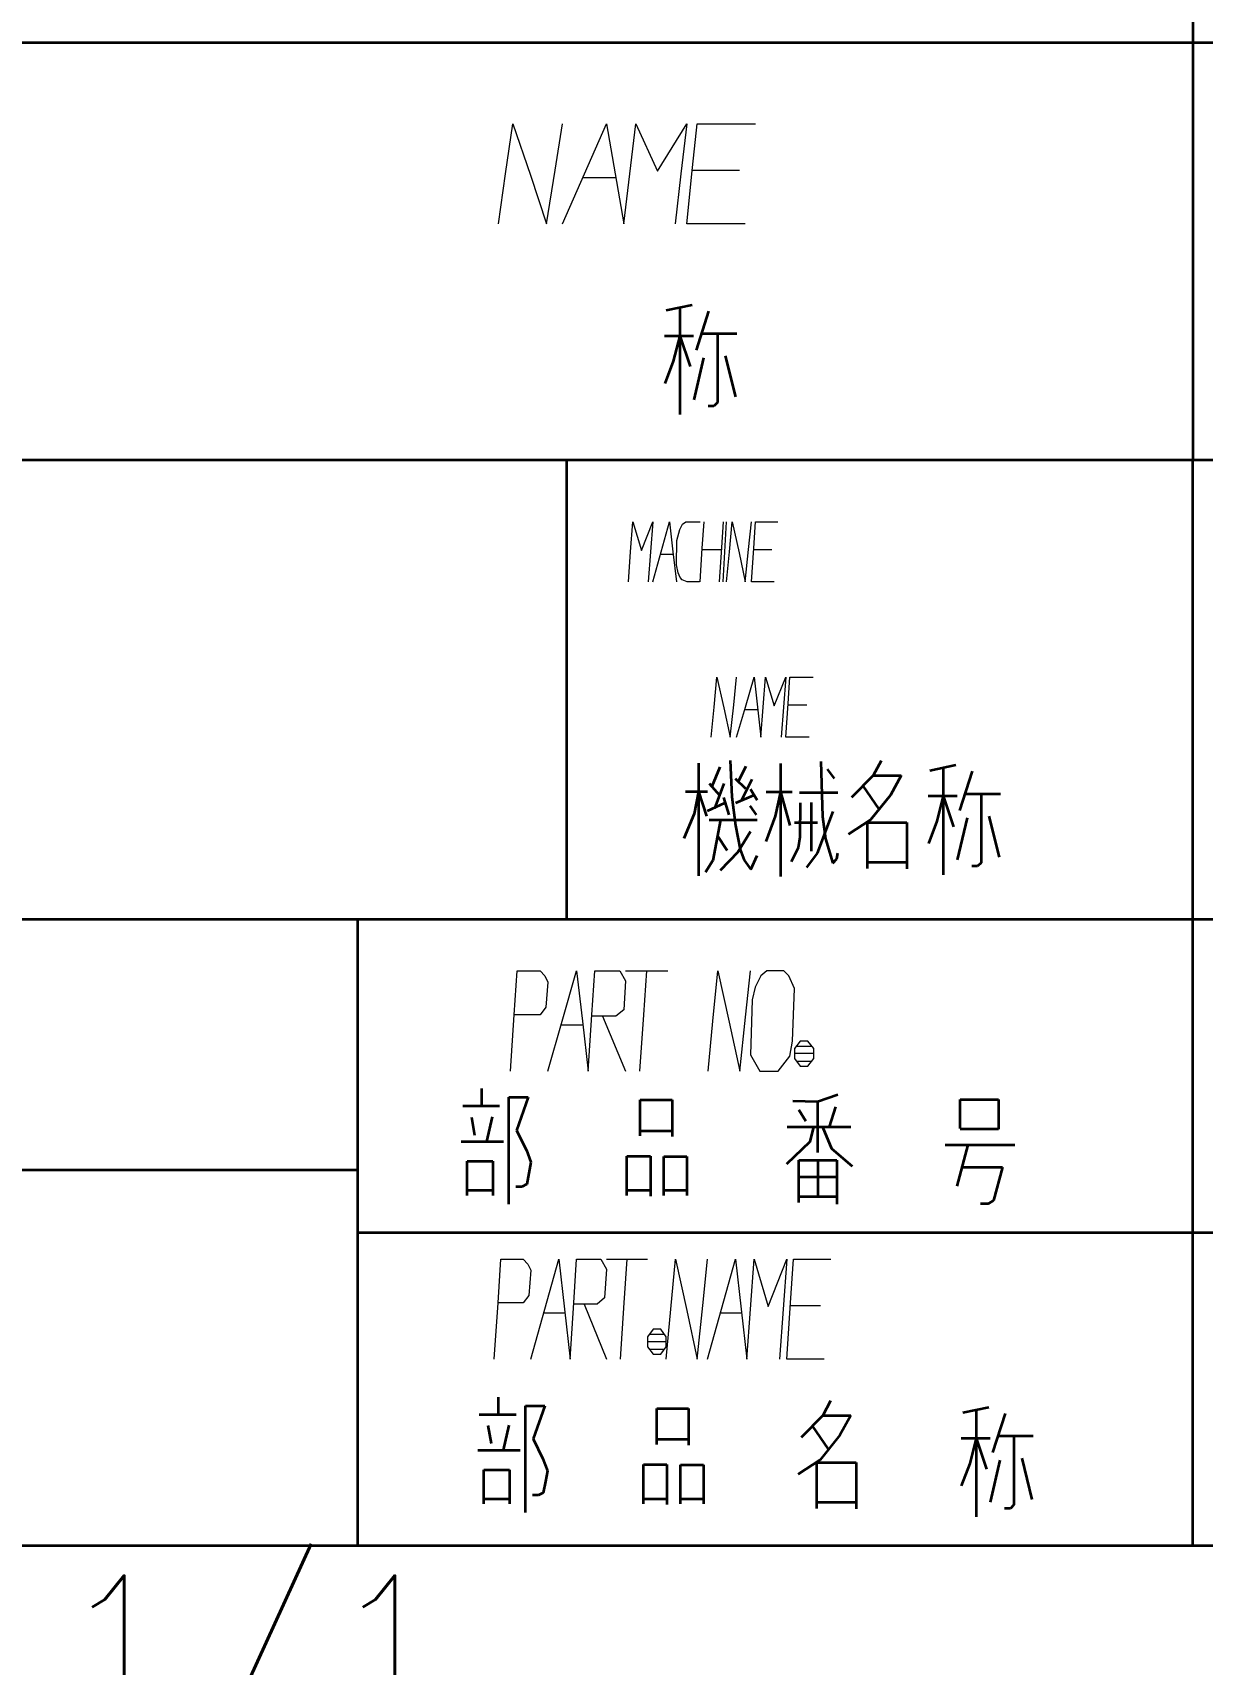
# Model space of a CAD drawing. Header units: millimetres. Extents: x 1333 to 104182, y -62926 to -5704.
# Drawn here: x 47795.73 to 47823.74, y -62780.4 to -62741.32 of the extents above; entities that cross this region are included whole.
import ezdxf
from ezdxf.enums import TextEntityAlignment as Align

# ---------------------------------------------------------------- set-up
doc = ezdxf.new("R2010")
doc.units = ezdxf.units.MM
doc.header["$LTSCALE"] = 0.5
doc.layers.add('08', color=1, linetype='Continuous')
doc.layers.add('SHM_LABEL', color=40, linetype='Continuous')
doc.styles.add('KAI', font='simplex.shx', dxfattribs={"width": 0.8, "bigfont": 'extfont.shx'})

# ---------------------------------------------------------------- blocks, each defined once
blk = doc.blocks.new('D')
at = {"color": 7, "lineweight": 35, "ltscale": 0.25}
blk.add_line((54196.08, -14049.043), (54196.08, -14069.043), dxfattribs=at)
at = {"color": 7, "lineweight": 35}
blk.add_line((54356.08, -14069.043), (54076.08, -14069.043), dxfattribs=at)
blk = doc.blocks.new('arwear')
at = {"layer": '08', "color": 3, "xscale": 0.5, "yscale": 0.5, "zscale": 0.5}
blk.add_blockref('D', (26347.04, -5592.506), dxfattribs=at)

msp = doc.modelspace()

# ---------------------------------------------------------------- linework, layer by layer
at = {"color": 7, "lineweight": 35}
for p, q in [((47903.514, -62741.561), (47763.514, -62741.561)), ((47903.514, -62741.561), (47763.514, -62741.561)), ((47903.514, -62741.561), (47763.514, -62741.561)), ((47903.514, -62751.561), (47763.514, -62751.561)), ((47903.514, -62751.561), (47763.514, -62751.561)), ((47903.514, -62751.561), (47763.514, -62751.561)), ((47903.514, -62751.561), (47763.514, -62751.561)), ((47823.514, -62777.561), (47823.514, -62751.561)), ((47888.514, -62762.561), (47763.514, -62762.561)), ((47763.514, -62768.561), (47803.514, -62768.561)), ((47803.514, -62770.061), (47888.514, -62770.061)), ((47888.514, -62777.561), (47763.514, -62777.561))]:
    msp.add_line(p, q, dxfattribs=at)
at = {"color": 7, "lineweight": 35, "ltscale": 0.25}
msp.add_line((47823.514, -62741.561), (47823.514, -62751.561), dxfattribs=at)
msp.add_line((47823.514, -62741.561), (47823.514, -62751.561), dxfattribs=at)
at = {"color": 7, "lineweight": 35, "ltscale": 0.015902}
for p, q in [((47811.525, -62747.843), (47810.902, -62747.974)), ((47811.525, -62747.843), (47810.902, -62747.974)), ((47817.838, -62758.867), (47817.215, -62758.998))]:
    msp.add_line(p, q, dxfattribs=at)
at = {"color": 7, "lineweight": 35, "ltscale": 0.063974}
msp.add_line((47811.227, -62747.906), (47811.227, -62750.465), dxfattribs=at)
msp.add_line((47811.227, -62747.906), (47811.227, -62750.465), dxfattribs=at)
at = {"color": 7, "lineweight": 35, "ltscale": 0.024588}
for p, q in [((47811.92, -62747.988), (47811.618, -62748.924)), ((47811.92, -62747.988), (47811.618, -62748.924)), ((47818.233, -62759.012), (47817.93, -62759.948))]:
    msp.add_line(p, q, dxfattribs=at)
at = {"color": 7, "lineweight": 35, "ltscale": 0.01731}
for p, q in [((47810.865, -62748.579), (47811.557, -62748.579)), ((47810.865, -62748.579), (47811.557, -62748.579)), ((47817.966, -62774.984), (47818.659, -62774.984))]:
    msp.add_line(p, q, dxfattribs=at)
at = {"color": 7, "lineweight": 35, "ltscale": 0.015609}
for p, q in [((47811.227, -62748.579), (47811.074, -62749.184)), ((47811.227, -62748.579), (47811.074, -62749.184)), ((47817.54, -62759.603), (47817.387, -62760.208))]:
    msp.add_line(p, q, dxfattribs=at)
at = {"color": 7, "lineweight": 35, "ltscale": 0.019512}
for p, q in [((47811.227, -62748.579), (47811.474, -62749.319)), ((47811.227, -62748.579), (47811.474, -62749.319)), ((47818.328, -62774.984), (47818.575, -62775.725))]:
    msp.add_line(p, q, dxfattribs=at)
at = {"color": 7, "lineweight": 35, "ltscale": 0.021167}
for p, q in [((47811.746, -62748.524), (47812.593, -62748.524)), ((47811.746, -62748.524), (47812.593, -62748.524)), ((47818.059, -62759.548), (47818.906, -62759.548)), ((47818.848, -62774.929), (47819.695, -62774.929))]:
    msp.add_line(p, q, dxfattribs=at)
at = {"color": 7, "lineweight": 35, "ltscale": 0.041415}
for p, q in [((47812.129, -62748.524), (47812.129, -62750.181)), ((47812.129, -62748.524), (47812.129, -62750.181)), ((47818.442, -62759.548), (47818.442, -62761.205)), ((47819.23, -62774.929), (47819.23, -62776.586))]:
    msp.add_line(p, q, dxfattribs=at)
at = {"color": 7, "lineweight": 35, "ltscale": 0.014329}
for p, q in [((47811.074, -62749.184), (47810.869, -62749.72)), ((47811.074, -62749.184), (47810.869, -62749.72)), ((47817.387, -62760.208), (47817.182, -62760.744))]:
    msp.add_line(p, q, dxfattribs=at)
at = {"color": 7, "lineweight": 35, "ltscale": 0.025806}
msp.add_line((47811.794, -62749.105), (47811.562, -62750.111), dxfattribs=at)
msp.add_line((47811.794, -62749.105), (47811.562, -62750.111), dxfattribs=at)
at = {"color": 7, "lineweight": 35, "ltscale": 0.025432}
for p, q in [((47812.315, -62749.059), (47812.561, -62750.046)), ((47812.315, -62749.059), (47812.561, -62750.046)), ((47818.627, -62760.083), (47818.873, -62761.07)), ((47819.416, -62775.464), (47819.662, -62776.451))]:
    msp.add_line(p, q, dxfattribs=at)
at = {"color": 7, "lineweight": 35, "ltscale": 0.003491}
msp.add_line((47812.045, -62750.264), (47811.906, -62750.264), dxfattribs=at)
msp.add_line((47812.045, -62750.264), (47811.906, -62750.264), dxfattribs=at)
at = {"color": 7, "lineweight": 35, "ltscale": 0.002954}
for p, q in [((47812.129, -62750.181), (47812.045, -62750.264)), ((47812.129, -62750.181), (47812.045, -62750.264)), ((47819.23, -62776.586), (47819.146, -62776.67))]:
    msp.add_line(p, q, dxfattribs=at)
at = {"color": 7, "lineweight": 35, "ltscale": 0.275}
msp.add_line((47808.514, -62751.561), (47808.514, -62762.561), dxfattribs=at)
at = {"color": 7, "lineweight": 35, "ltscale": 0.067471}
msp.add_line((47811.678, -62758.818), (47811.678, -62761.517), dxfattribs=at)
at = {"color": 7, "lineweight": 35, "ltscale": 0.012407}
msp.add_line((47812.191, -62758.916), (47811.999, -62759.374), dxfattribs=at)
at = {"color": 7, "lineweight": 35, "ltscale": 0.021664}
msp.add_line((47812.433, -62758.756), (47812.479, -62759.621), dxfattribs=at)
at = {"color": 7, "lineweight": 35, "ltscale": 0.009567}
msp.add_line((47812.808, -62758.898), (47812.639, -62759.241), dxfattribs=at)
at = {"color": 7, "lineweight": 35, "ltscale": 0.067654}
msp.add_line((47813.644, -62758.825), (47813.644, -62761.531), dxfattribs=at)
at = {"color": 7, "lineweight": 35, "ltscale": 0.0331}
msp.add_line((47814.608, -62758.774), (47814.649, -62760.098), dxfattribs=at)
at = {"color": 7, "lineweight": 35, "ltscale": 0.007029}
msp.add_line((47814.759, -62758.962), (47814.928, -62759.187), dxfattribs=at)
at = {"color": 7, "lineweight": 35, "ltscale": 0.010047}
for p, q in [((47816.051, -62758.762), (47815.86, -62759.116)), ((47814.842, -62774.091), (47814.651, -62774.444))]:
    msp.add_line(p, q, dxfattribs=at)
at = {"color": 7, "lineweight": 35, "ltscale": 0.063971}
for p, q in [((47817.54, -62758.93), (47817.54, -62761.489)), ((47818.328, -62774.311), (47818.328, -62776.87))]:
    msp.add_line(p, q, dxfattribs=at)
at = {"color": 7, "lineweight": 35, "ltscale": 0.009157}
msp.add_line((47811.935, -62759.306), (47812.177, -62759.58), dxfattribs=at)
at = {"color": 7, "lineweight": 35, "ltscale": 0.016009}
msp.add_line((47812.283, -62759.301), (47812.058, -62759.901), dxfattribs=at)
at = {"color": 7, "lineweight": 35, "ltscale": 0.008649}
msp.add_line((47812.552, -62759.182), (47812.799, -62759.425), dxfattribs=at)
at = {"color": 7, "lineweight": 35, "ltscale": 0.014328}
msp.add_line((47812.954, -62759.205), (47812.698, -62759.718), dxfattribs=at)
at = {"color": 7, "lineweight": 35, "ltscale": 0.007707}
msp.add_line((47812.922, -62759.443), (47813.086, -62759.704), dxfattribs=at)
at = {"color": 7, "lineweight": 35, "ltscale": 0.018414}
msp.add_line((47815.86, -62759.116), (47815.345, -62759.642), dxfattribs=at)
at = {"color": 7, "lineweight": 35, "ltscale": 0.016928}
msp.add_line((47816.003, -62759.919), (47815.62, -62759.361), dxfattribs=at)
at = {"color": 7, "lineweight": 35, "ltscale": 0.016833}
for p, q in [((47815.86, -62759.116), (47816.534, -62759.116)), ((47814.651, -62774.444), (47815.325, -62774.444))]:
    msp.add_line(p, q, dxfattribs=at)
at = {"color": 7, "lineweight": 35, "ltscale": 0.013329}
for p, q in [((47816.534, -62759.116), (47816.274, -62759.582)), ((47815.325, -62774.444), (47815.065, -62774.91))]:
    msp.add_line(p, q, dxfattribs=at)
at = {"color": 7, "lineweight": 35, "ltscale": 0.013098}
msp.add_line((47811.369, -62759.495), (47811.893, -62759.495), dxfattribs=at)
at = {"color": 7, "lineweight": 35, "ltscale": 0.013547}
msp.add_line((47811.678, -62759.495), (47811.577, -62760.027), dxfattribs=at)
at = {"color": 7, "lineweight": 35, "ltscale": 0.015528}
msp.add_line((47811.678, -62759.495), (47811.872, -62760.085), dxfattribs=at)
at = {"color": 7, "lineweight": 35, "ltscale": 0.011299}
msp.add_line((47811.894, -62759.956), (47812.305, -62759.768), dxfattribs=at)
at = {"color": 7, "lineweight": 35, "ltscale": 0.010788}
msp.add_line((47812.278, -62759.64), (47812.406, -62760.052), dxfattribs=at)
at = {"color": 7, "lineweight": 35, "ltscale": 0.017424}
msp.add_line((47812.479, -62759.621), (47812.566, -62760.313), dxfattribs=at)
at = {"color": 7, "lineweight": 35, "ltscale": 0.011622}
msp.add_line((47812.575, -62759.768), (47813, -62759.58), dxfattribs=at)
at = {"color": 7, "lineweight": 35, "ltscale": 0.006406}
msp.add_line((47812.909, -62759.841), (47813.055, -62760.052), dxfattribs=at)
at = {"color": 7, "lineweight": 35, "ltscale": 0.01554}
msp.add_line((47813.297, -62759.502), (47813.918, -62759.502), dxfattribs=at)
at = {"color": 7, "lineweight": 35, "ltscale": 0.01491}
msp.add_line((47813.644, -62759.502), (47813.512, -62760.084), dxfattribs=at)
at = {"color": 7, "lineweight": 35, "ltscale": 0.020909}
msp.add_line((47813.644, -62759.502), (47813.868, -62760.308), dxfattribs=at)
at = {"color": 7, "lineweight": 35, "ltscale": 0.022961}
msp.add_line((47814.096, -62759.521), (47815.014, -62759.521), dxfattribs=at)
at = {"color": 7, "lineweight": 35, "ltscale": 0.020491}
msp.add_line((47814.11, -62759.768), (47814.101, -62760.588), dxfattribs=at)
at = {"color": 7, "lineweight": 35, "ltscale": 0.028964}
msp.add_line((47814.375, -62759.763), (47814.375, -62760.922), dxfattribs=at)
at = {"color": 7, "lineweight": 35, "ltscale": 0.018948}
for p, q in [((47816.274, -62759.582), (47815.8, -62760.173)), ((47815.065, -62774.91), (47814.591, -62775.501))]:
    msp.add_line(p, q, dxfattribs=at)
at = {"color": 7, "lineweight": 35, "ltscale": 0.017297}
msp.add_line((47817.178, -62759.603), (47817.87, -62759.603), dxfattribs=at)
at = {"color": 7, "lineweight": 35, "ltscale": 0.019508}
msp.add_line((47817.54, -62759.603), (47817.786, -62760.343), dxfattribs=at)
at = {"color": 7, "lineweight": 35, "ltscale": 0.016204}
msp.add_line((47811.577, -62760.027), (47811.326, -62760.625), dxfattribs=at)
at = {"color": 7, "lineweight": 35, "ltscale": 0.028894}
msp.add_line((47811.93, -62760.171), (47813.086, -62760.171), dxfattribs=at)
at = {"color": 7, "lineweight": 35, "ltscale": 0.024939}
msp.add_line((47812.204, -62760.171), (47812.017, -62761.151), dxfattribs=at)
at = {"color": 7, "lineweight": 35, "ltscale": 0.016223}
msp.add_line((47813.512, -62760.084), (47813.287, -62760.693), dxfattribs=at)
at = {"color": 7, "lineweight": 35, "ltscale": 0.013708}
msp.add_line((47813.977, -62760.235), (47814.526, -62760.235), dxfattribs=at)
at = {"color": 7, "lineweight": 35, "ltscale": 0.026653}
msp.add_line((47814.891, -62759.974), (47814.516, -62760.972), dxfattribs=at)
at = {"color": 7, "lineweight": 35, "ltscale": 0.013388}
msp.add_line((47814.649, -62760.098), (47814.718, -62760.629), dxfattribs=at)
at = {"color": 7, "lineweight": 35, "ltscale": 0.015798}
msp.add_line((47815.8, -62760.173), (47815.27, -62760.517), dxfattribs=at)
at = {"color": 7, "lineweight": 35, "ltscale": 0.023572}
for p, q in [((47815.721, -62760.237), (47816.664, -62760.237)), ((47815.721, -62761.188), (47816.664, -62761.188)), ((47814.512, -62775.566), (47815.455, -62775.566)), ((47814.512, -62776.516), (47815.455, -62776.516))]:
    msp.add_line(p, q, dxfattribs=at)
at = {"color": 7, "lineweight": 35, "ltscale": 0.027603}
for p, q in [((47815.721, -62761.341), (47815.721, -62760.237)), ((47814.512, -62776.67), (47814.512, -62775.566))]:
    msp.add_line(p, q, dxfattribs=at)
at = {"color": 7, "lineweight": 35, "ltscale": 0.027719}
for p, q in [((47816.664, -62760.237), (47816.664, -62761.346)), ((47815.455, -62775.566), (47815.455, -62776.675))]:
    msp.add_line(p, q, dxfattribs=at)
at = {"color": 7, "lineweight": 35, "ltscale": 0.025803}
msp.add_line((47818.107, -62760.129), (47817.875, -62761.135), dxfattribs=at)
at = {"color": 7, "lineweight": 35, "ltscale": 0.010682}
msp.add_line((47812.131, -62760.555), (47812.365, -62760.913), dxfattribs=at)
at = {"color": 7, "lineweight": 35, "ltscale": 0.014569}
msp.add_line((47812.566, -62760.313), (47812.675, -62760.885), dxfattribs=at)
at = {"color": 7, "lineweight": 35, "ltscale": 0.01454}
msp.add_line((47812.922, -62760.455), (47812.616, -62760.949), dxfattribs=at)
at = {"color": 7, "lineweight": 35, "ltscale": 0.006477}
msp.add_line((47814.101, -62760.588), (47814.064, -62760.844), dxfattribs=at)
at = {"color": 7, "lineweight": 35, "ltscale": 0.015171}
msp.add_line((47814.718, -62760.629), (47814.891, -62761.21), dxfattribs=at)
at = {"color": 7, "lineweight": 35, "ltscale": 0.015131}
msp.add_line((47812.616, -62760.949), (47812.2, -62761.389), dxfattribs=at)
at = {"color": 7, "lineweight": 35, "ltscale": 0.006739}
msp.add_line((47812.675, -62760.885), (47812.771, -62761.137), dxfattribs=at)
at = {"color": 7, "lineweight": 35, "ltscale": 0.009466}
msp.add_line((47814.064, -62760.844), (47813.895, -62761.183), dxfattribs=at)
at = {"color": 7, "lineweight": 35, "ltscale": 0.010708}
msp.add_line((47814.516, -62760.972), (47814.261, -62761.316), dxfattribs=at)
at = {"color": 7, "lineweight": 35, "ltscale": 0.00337}
msp.add_line((47814.992, -62761.105), (47815.014, -62760.972), dxfattribs=at)
at = {"color": 7, "lineweight": 35, "ltscale": 0.008224}
msp.add_line((47812.017, -62761.151), (47811.844, -62761.43), dxfattribs=at)
at = {"color": 7, "lineweight": 35, "ltscale": 0.006915}
msp.add_line((47812.771, -62761.137), (47812.927, -62761.366), dxfattribs=at)
at = {"color": 7, "lineweight": 35, "ltscale": 0.009213}
msp.add_line((47812.927, -62761.366), (47813.082, -62761.032), dxfattribs=at)
at = {"color": 7, "lineweight": 35, "ltscale": 0.003641}
msp.add_line((47814.891, -62761.21), (47814.992, -62761.105), dxfattribs=at)
at = {"color": 7, "lineweight": 35, "ltscale": 0.003479}
for p, q in [((47818.358, -62761.288), (47818.219, -62761.288)), ((47819.146, -62776.67), (47819.007, -62776.67))]:
    msp.add_line(p, q, dxfattribs=at)
at = {"color": 7, "lineweight": 35, "ltscale": 0.002963}
msp.add_line((47818.442, -62761.205), (47818.358, -62761.288), dxfattribs=at)
at = {"color": 7, "lineweight": 35, "ltscale": 0.375}
msp.add_line((47803.514, -62762.561), (47803.514, -62777.561), dxfattribs=at)
at = {"color": 7, "lineweight": 35, "ltscale": 0.010388}
for p, q in [((47806.482, -62766.611), (47806.482, -62767.026)), ((47806.881, -62774.001), (47806.881, -62774.417))]:
    msp.add_line(p, q, dxfattribs=at)
at = {"color": 7, "lineweight": 35, "ltscale": 0.011658}
for p, q in [((47807.134, -62766.819), (47807.6, -62766.819)), ((47807.533, -62774.209), (47807.999, -62774.209))]:
    msp.add_line(p, q, dxfattribs=at)
at = {"color": 7, "lineweight": 35, "ltscale": 0.063995}
for p, q in [((47807.134, -62769.378), (47807.134, -62766.819)), ((47807.533, -62776.769), (47807.533, -62774.209))]:
    msp.add_line(p, q, dxfattribs=at)
at = {"color": 7, "lineweight": 35, "ltscale": 0.021058}
msp.add_line((47807.6, -62766.819), (47807.319, -62767.612), dxfattribs=at)
at = {"color": 7, "lineweight": 35, "ltscale": 0.012818}
msp.add_line((47815.013, -62766.764), (47814.526, -62766.927), dxfattribs=at)
at = {"color": 7, "lineweight": 35, "ltscale": 0.0229}
for p, q in [((47817.943, -62766.874), (47818.859, -62766.874)), ((47818.859, -62767.587), (47817.943, -62767.587)), ((47814.076, -62768.325), (47814.992, -62768.325)), ((47814.076, -62768.727), (47814.992, -62768.727)), ((47814.076, -62769.193), (47814.992, -62769.193))]:
    msp.add_line(p, q, dxfattribs=at)
at = {"color": 7, "lineweight": 35, "ltscale": 0.017294}
msp.add_line((47817.943, -62767.566), (47817.943, -62766.874), dxfattribs=at)
at = {"color": 7, "lineweight": 35, "ltscale": 0.017825}
msp.add_line((47818.859, -62766.874), (47818.859, -62767.587), dxfattribs=at)
at = {"color": 7, "lineweight": 35, "ltscale": 0.022021}
msp.add_line((47806.031, -62767.026), (47806.911, -62767.026), dxfattribs=at)
at = {"color": 7, "lineweight": 35, "ltscale": 0.019055}
for p, q in [((47810.281, -62766.885), (47811.043, -62766.885)), ((47810.281, -62767.62), (47811.043, -62767.62)), ((47810.679, -62774.276), (47811.441, -62774.276)), ((47810.679, -62775.01), (47811.441, -62775.01))]:
    msp.add_line(p, q, dxfattribs=at)
at = {"color": 7, "lineweight": 35, "ltscale": 0.021518}
for p, q in [((47810.281, -62767.746), (47810.281, -62766.885)), ((47810.679, -62775.136), (47810.679, -62774.276))]:
    msp.add_line(p, q, dxfattribs=at)
at = {"color": 7, "lineweight": 35, "ltscale": 0.021887}
for p, q in [((47811.043, -62766.885), (47811.043, -62767.761)), ((47811.441, -62774.276), (47811.441, -62775.151))]:
    msp.add_line(p, q, dxfattribs=at)
at = {"color": 7, "lineweight": 35, "ltscale": 0.014787}
msp.add_line((47814.526, -62766.927), (47813.935, -62766.913), dxfattribs=at)
at = {"color": 7, "lineweight": 35, "ltscale": 0.007986}
msp.add_line((47814.082, -62767.117), (47814.244, -62767.393), dxfattribs=at)
at = {"color": 7, "lineweight": 35, "ltscale": 0.030359}
msp.add_line((47814.526, -62766.927), (47814.526, -62768.141), dxfattribs=at)
at = {"color": 7, "lineweight": 35, "ltscale": 0.01256}
msp.add_line((47814.956, -62767.047), (47814.808, -62767.527), dxfattribs=at)
at = {"color": 7, "lineweight": 35, "ltscale": 0.010914}
for p, q in [((47806.238, -62767.293), (47806.312, -62767.724)), ((47806.637, -62774.684), (47806.71, -62775.114))]:
    msp.add_line(p, q, dxfattribs=at)
at = {"color": 7, "lineweight": 35, "ltscale": 0.01521}
for p, q in [((47806.734, -62767.286), (47806.601, -62767.88)), ((47807.133, -62774.676), (47806.999, -62775.27))]:
    msp.add_line(p, q, dxfattribs=at)
at = {"color": 7, "lineweight": 35, "ltscale": 0.013274}
msp.add_line((47807.319, -62767.612), (47807.556, -62768.087), dxfattribs=at)
at = {"color": 7, "lineweight": 35, "ltscale": 0.03822}
msp.add_line((47813.801, -62767.527), (47815.329, -62767.527), dxfattribs=at)
at = {"color": 7, "lineweight": 35, "ltscale": 0.009288}
msp.add_line((47814.435, -62767.527), (47814.343, -62767.887), dxfattribs=at)
at = {"color": 7, "lineweight": 35, "ltscale": 0.01416}
msp.add_line((47814.646, -62767.527), (47814.865, -62768.049), dxfattribs=at)
at = {"color": 7, "lineweight": 35, "ltscale": 0.025366}
for p, q in [((47805.993, -62767.88), (47807.008, -62767.88)), ((47806.392, -62775.27), (47807.407, -62775.27))]:
    msp.add_line(p, q, dxfattribs=at)
at = {"color": 7, "lineweight": 35, "ltscale": 0.01933}
msp.add_line((47814.343, -62767.887), (47813.786, -62768.423), dxfattribs=at)
at = {"color": 7, "lineweight": 35, "ltscale": 0.016253}
msp.add_line((47814.865, -62768.049), (47815.358, -62768.473), dxfattribs=at)
at = {"color": 7, "lineweight": 35, "ltscale": 0.041748}
msp.add_line((47817.583, -62767.961), (47819.253, -62767.961), dxfattribs=at)
at = {"color": 7, "lineweight": 35, "ltscale": 0.025631}
msp.add_line((47818.126, -62767.961), (47817.861, -62768.952), dxfattribs=at)
at = {"color": 7, "lineweight": 35, "ltscale": 0.015356}
for p, q in [((47806.142, -62768.354), (47806.756, -62768.354)), ((47806.142, -62769.045), (47806.756, -62769.045)), ((47806.54, -62775.745), (47807.155, -62775.745)), ((47806.54, -62776.435), (47807.155, -62776.435))]:
    msp.add_line(p, q, dxfattribs=at)
at = {"color": 7, "lineweight": 35, "ltscale": 0.020404}
for p, q in [((47806.142, -62769.171), (47806.142, -62768.354)), ((47806.756, -62768.354), (47806.756, -62769.171)), ((47806.54, -62776.561), (47806.54, -62775.745)), ((47807.155, -62775.745), (47807.155, -62776.561))]:
    msp.add_line(p, q, dxfattribs=at)
at = {"color": 7, "lineweight": 35, "ltscale": 0.007682}
for p, q in [((47807.556, -62768.087), (47807.659, -62768.377)), ((47807.954, -62775.478), (47808.058, -62775.767))]:
    msp.add_line(p, q, dxfattribs=at)
at = {"color": 7, "lineweight": 35, "ltscale": 0.006585}
msp.add_line((47807.659, -62768.377), (47807.615, -62768.636), dxfattribs=at)
at = {"color": 7, "lineweight": 35, "ltscale": 0.014063}
for p, q in [((47809.962, -62768.228), (47810.525, -62768.228)), ((47809.962, -62769.045), (47810.525, -62769.045)), ((47810.361, -62775.619), (47810.923, -62775.619)), ((47810.361, -62776.435), (47810.923, -62776.435))]:
    msp.add_line(p, q, dxfattribs=at)
at = {"color": 7, "lineweight": 35, "ltscale": 0.023557}
for p, q in [((47809.962, -62769.171), (47809.962, -62768.228)), ((47810.361, -62776.561), (47810.361, -62775.619))]:
    msp.add_line(p, q, dxfattribs=at)
at = {"color": 7, "lineweight": 35, "ltscale": 0.023926}
msp.add_line((47810.525, -62768.228), (47810.525, -62769.185), dxfattribs=at)
at = {"color": 7, "lineweight": 35, "ltscale": 0.013696}
for p, q in [((47810.85, -62768.236), (47811.398, -62768.236)), ((47810.85, -62769.045), (47811.398, -62769.045)), ((47811.249, -62775.626), (47811.797, -62775.626)), ((47811.249, -62776.435), (47811.797, -62776.435))]:
    msp.add_line(p, q, dxfattribs=at)
at = {"color": 7, "lineweight": 35, "ltscale": 0.023373}
for p, q in [((47810.85, -62769.171), (47810.85, -62768.236)), ((47811.398, -62768.236), (47811.398, -62769.171)), ((47811.249, -62776.561), (47811.249, -62775.626)), ((47811.797, -62775.626), (47811.797, -62776.561))]:
    msp.add_line(p, q, dxfattribs=at)
at = {"color": 7, "lineweight": 35, "ltscale": 0.025415}
msp.add_line((47814.076, -62769.341), (47814.076, -62768.325), dxfattribs=at)
at = {"color": 7, "lineweight": 35, "ltscale": 0.02171}
msp.add_line((47814.534, -62768.325), (47814.534, -62769.193), dxfattribs=at)
at = {"color": 7, "lineweight": 35, "ltscale": 0.026477}
msp.add_line((47814.992, -62768.325), (47814.992, -62769.384), dxfattribs=at)
at = {"color": 7, "lineweight": 35, "ltscale": 0.006804}
msp.add_line((47807.615, -62768.636), (47807.563, -62768.904), dxfattribs=at)
at = {"color": 7, "lineweight": 35, "ltscale": 0.024377}
msp.add_line((47817.982, -62768.497), (47818.957, -62768.497), dxfattribs=at)
at = {"color": 7, "lineweight": 35, "ltscale": 0.020591}
msp.add_line((47818.957, -62768.497), (47818.744, -62769.293), dxfattribs=at)
at = {"color": 7, "lineweight": 35, "ltscale": 0.003516}
for p, q in [((47807.445, -62768.963), (47807.304, -62768.963)), ((47807.843, -62776.353), (47807.702, -62776.353))]:
    msp.add_line(p, q, dxfattribs=at)
at = {"color": 7, "lineweight": 35, "ltscale": 0.003316}
for p, q in [((47807.563, -62768.904), (47807.445, -62768.963)), ((47807.962, -62776.294), (47807.843, -62776.353))]:
    msp.add_line(p, q, dxfattribs=at)
at = {"color": 7, "lineweight": 35, "ltscale": 0.004529}
msp.add_line((47818.61, -62769.37), (47818.429, -62769.37), dxfattribs=at)
at = {"color": 7, "lineweight": 35, "ltscale": 0.003862}
msp.add_line((47818.744, -62769.293), (47818.61, -62769.37), dxfattribs=at)
at = {"color": 7, "lineweight": 35, "ltscale": 0.021061}
msp.add_line((47807.999, -62774.209), (47807.717, -62775.003), dxfattribs=at)
at = {"color": 7, "lineweight": 35, "ltscale": 0.015914}
msp.add_line((47818.626, -62774.249), (47818.003, -62774.379), dxfattribs=at)
at = {"color": 7, "lineweight": 35, "ltscale": 0.022034}
msp.add_line((47806.429, -62774.417), (47807.31, -62774.417), dxfattribs=at)
at = {"color": 7, "lineweight": 35, "ltscale": 0.018417}
msp.add_line((47814.651, -62774.444), (47814.136, -62774.971), dxfattribs=at)
at = {"color": 7, "lineweight": 35, "ltscale": 0.016925}
msp.add_line((47814.794, -62775.248), (47814.411, -62774.689), dxfattribs=at)
at = {"color": 7, "lineweight": 35, "ltscale": 0.024584}
msp.add_line((47819.021, -62774.393), (47818.719, -62775.329), dxfattribs=at)
at = {"color": 7, "lineweight": 35, "ltscale": 0.013271}
msp.add_line((47807.717, -62775.003), (47807.954, -62775.478), dxfattribs=at)
at = {"color": 7, "lineweight": 35, "ltscale": 0.015606}
msp.add_line((47818.328, -62774.984), (47818.175, -62775.589), dxfattribs=at)
at = {"color": 7, "lineweight": 35, "ltscale": 0.006588}
msp.add_line((47808.058, -62775.767), (47808.014, -62776.027), dxfattribs=at)
at = {"color": 7, "lineweight": 35, "ltscale": 0.023929}
msp.add_line((47810.923, -62775.619), (47810.923, -62776.576), dxfattribs=at)
at = {"color": 7, "lineweight": 35, "ltscale": 0.015788}
msp.add_line((47814.591, -62775.501), (47814.061, -62775.846), dxfattribs=at)
at = {"color": 7, "lineweight": 35, "ltscale": 0.014327}
msp.add_line((47818.175, -62775.589), (47817.971, -62776.125), dxfattribs=at)
at = {"color": 7, "lineweight": 35, "ltscale": 0.0258}
msp.add_line((47818.895, -62775.51), (47818.663, -62776.516), dxfattribs=at)
at = {"color": 7, "lineweight": 35, "ltscale": 0.006801}
msp.add_line((47808.014, -62776.027), (47807.962, -62776.294), dxfattribs=at)
at = {"color": 7, "lineweight": 13}
for points in [[(47806.885, -62745.9), (47807.06, -62744.7), (47807.234, -62743.5), (47807.654, -62744.73), (47808.039, -62745.9), (47808.249, -62744.61), (47808.424, -62743.5)], [(47806.885, -62745.9), (47807.06, -62744.7), (47807.234, -62743.5), (47807.654, -62744.73), (47808.039, -62745.9), (47808.249, -62744.61), (47808.424, -62743.5)], [(47808.424, -62745.9), (47808.948, -62744.7), (47809.473, -62743.5), (47809.683, -62744.7), (47809.893, -62745.9)], [(47808.424, -62745.9), (47808.948, -62744.7), (47809.473, -62743.5), (47809.683, -62744.7), (47809.893, -62745.9)], [(47809.893, -62745.9), (47810.033, -62744.7), (47810.173, -62743.5), (47810.697, -62744.64), (47811.397, -62743.5), (47811.257, -62744.7), (47811.117, -62745.9)], [(47809.893, -62745.9), (47810.033, -62744.7), (47810.173, -62743.5), (47810.697, -62744.64), (47811.397, -62743.5), (47811.257, -62744.7), (47811.117, -62745.9)], [(47812.796, -62745.9), (47811.397, -62745.9), (47811.537, -62744.55), (47811.642, -62743.5), (47813.041, -62743.5)], [(47812.796, -62745.9), (47811.397, -62745.9), (47811.537, -62744.55), (47811.642, -62743.5), (47813.041, -62743.5)], [(47808.913, -62744.79), (47809.683, -62744.79)], [(47808.913, -62744.79), (47809.683, -62744.79)], [(47811.537, -62744.61), (47812.656, -62744.61)], [(47811.537, -62744.61), (47812.656, -62744.61)], [(47809.998, -62754.477), (47810.052, -62753.757), (47810.107, -62753.037), (47810.309, -62753.721), (47810.58, -62753.037), (47810.526, -62753.757), (47810.472, -62754.477)], [(47810.58, -62754.477), (47810.782, -62753.757), (47810.985, -62753.037), (47811.066, -62753.757), (47811.147, -62754.477)], [(47811.702, -62754.477), (47811.404, -62754.477), (47811.283, -62754.423), (47811.242, -62754.369), (47811.188, -62754.261), (47811.147, -62754.063), (47811.161, -62753.487), (47811.229, -62753.217), (47811.296, -62753.091), (47811.377, -62753.037), (47811.715, -62753.037)], [(47811.715, -62754.477), (47811.769, -62753.667), (47811.81, -62753.037)], [(47812.269, -62753.037), (47812.229, -62753.649), (47812.175, -62754.477)], [(47812.269, -62754.477), (47812.31, -62753.757), (47812.35, -62753.037)], [(47812.35, -62754.477), (47812.418, -62753.757), (47812.486, -62753.037), (47812.648, -62753.775), (47812.797, -62754.477), (47812.878, -62753.703), (47812.945, -62753.037)], [(47813.486, -62754.477), (47812.945, -62754.477), (47812.999, -62753.667), (47813.04, -62753.037), (47813.581, -62753.037)], [(47810.769, -62753.811), (47811.066, -62753.811)], [(47811.769, -62753.703), (47812.229, -62753.703)], [(47812.999, -62753.703), (47813.432, -62753.703)], [(47811.981, -62758.197), (47812.051, -62757.477), (47812.12, -62756.757), (47812.286, -62757.495), (47812.439, -62758.197), (47812.522, -62757.423), (47812.591, -62756.757)], [(47812.591, -62758.197), (47812.799, -62757.477), (47813.007, -62756.757), (47813.09, -62757.477), (47813.173, -62758.197)], [(47813.173, -62758.197), (47813.229, -62757.477), (47813.284, -62756.757), (47813.492, -62757.441), (47813.769, -62756.757), (47813.714, -62757.477), (47813.658, -62758.197)], [(47814.324, -62758.197), (47813.769, -62758.197), (47813.825, -62757.387), (47813.866, -62756.757), (47814.421, -62756.757)], [(47813.825, -62757.423), (47814.268, -62757.423)], [(47812.785, -62757.531), (47813.09, -62757.531)], [(47807.174, -62766.194), (47807.266, -62764.844), (47807.335, -62763.794), (47807.886, -62763.794), (47808.001, -62763.914), (47808.07, -62764.064), (47808.024, -62764.664), (47807.886, -62764.844), (47807.266, -62764.844)], [(47808.07, -62766.194), (47808.415, -62764.994), (47808.76, -62763.794), (47808.897, -62764.994), (47809.035, -62766.194)], [(47809.035, -62766.194), (47809.127, -62764.844), (47809.196, -62763.794), (47809.794, -62763.794), (47809.932, -62764.034), (47809.886, -62764.724), (47809.702, -62764.874), (47809.127, -62764.874)], [(47809.932, -62763.794), (47810.943, -62763.794)], [(47810.276, -62766.194), (47810.368, -62764.844), (47810.437, -62763.794)], [(47811.908, -62766.194), (47812.023, -62764.994), (47812.138, -62763.794), (47812.413, -62765.024), (47812.666, -62766.194), (47812.804, -62764.904), (47812.919, -62763.794)], [(47809.38, -62764.874), (47809.932, -62766.194)], [(47808.392, -62765.084), (47808.897, -62765.084)], [(47814.022, -62765.594), (47814.39, -62765.594)], [(47814.436, -62765.774), (47813.976, -62765.774)], [(47814.022, -62765.954), (47814.39, -62765.954)], [(47806.788, -62773.095), (47806.877, -62771.745), (47806.945, -62770.695), (47807.482, -62770.695), (47807.594, -62770.815), (47807.661, -62770.965), (47807.616, -62771.565), (47807.482, -62771.745), (47806.877, -62771.745)], [(47807.661, -62773.095), (47807.996, -62771.895), (47808.332, -62770.695), (47808.466, -62771.895), (47808.601, -62773.095)], [(47808.601, -62773.095), (47808.69, -62771.745), (47808.757, -62770.695), (47809.339, -62770.695), (47809.474, -62770.935), (47809.429, -62771.625), (47809.25, -62771.775), (47808.69, -62771.775)], [(47809.474, -62770.695), (47810.458, -62770.695)], [(47809.809, -62773.095), (47809.899, -62771.745), (47809.966, -62770.695)], [(47810.906, -62773.095), (47811.018, -62771.895), (47811.13, -62770.695), (47811.398, -62771.925), (47811.644, -62773.095), (47811.779, -62771.805), (47811.891, -62770.695)], [(47811.891, -62773.095), (47812.226, -62771.895), (47812.562, -62770.695), (47812.696, -62771.895), (47812.831, -62773.095)], [(47812.831, -62773.095), (47812.92, -62771.895), (47813.01, -62770.695), (47813.345, -62771.835), (47813.793, -62770.695), (47813.703, -62771.895), (47813.614, -62773.095)], [(47814.688, -62773.095), (47813.793, -62773.095), (47813.882, -62771.745), (47813.95, -62770.695), (47814.845, -62770.695)], [(47808.936, -62771.775), (47809.474, -62773.095)], [(47813.882, -62771.805), (47814.599, -62771.805)], [(47807.974, -62771.985), (47808.466, -62771.985)], [(47812.204, -62771.985), (47812.696, -62771.985)], [(47810.906, -62772.675), (47810.458, -62772.675)], [(47810.503, -62772.495), (47810.861, -62772.495)], [(47810.503, -62772.855), (47810.861, -62772.855)]]:
    msp.add_lwpolyline(points, dxfattribs=at)
for points in [[(47813.585, -62766.194), (47813.861, -62765.834), (47813.93, -62765.474), (47813.976, -62764.214), (47813.838, -62763.914), (47813.723, -62763.794), (47813.31, -62763.794), (47813.172, -62763.914), (47813.034, -62764.184), (47812.965, -62764.484), (47812.919, -62765.804), (47813.149, -62766.194)], [(47814.114, -62766.074), (47814.298, -62766.074), (47814.436, -62765.894), (47814.436, -62765.654), (47814.298, -62765.474), (47814.114, -62765.474), (47813.976, -62765.654), (47813.976, -62765.894)], [(47810.593, -62772.975), (47810.772, -62772.975), (47810.906, -62772.795), (47810.906, -62772.555), (47810.772, -62772.375), (47810.593, -62772.375), (47810.458, -62772.555), (47810.458, -62772.795)]]:
    msp.add_lwpolyline(points, close=True, dxfattribs=at)

# ---------------------------------------------------------------- block references
at = {"layer": '08', "color": 3}
msp.add_blockref('arwear', (-5621.566, -50114.533), dxfattribs=at)

# ---------------------------------------------------------------- texts
at = {"layer": 'SHM_LABEL', "style": 'KAI', "width": 0.9}
msp.add_text('1/1', height=4, dxfattribs=at).set_placement((47801.014, -62780.561), align=Align.MIDDLE)

doc.saveas('drawing.dxf')
